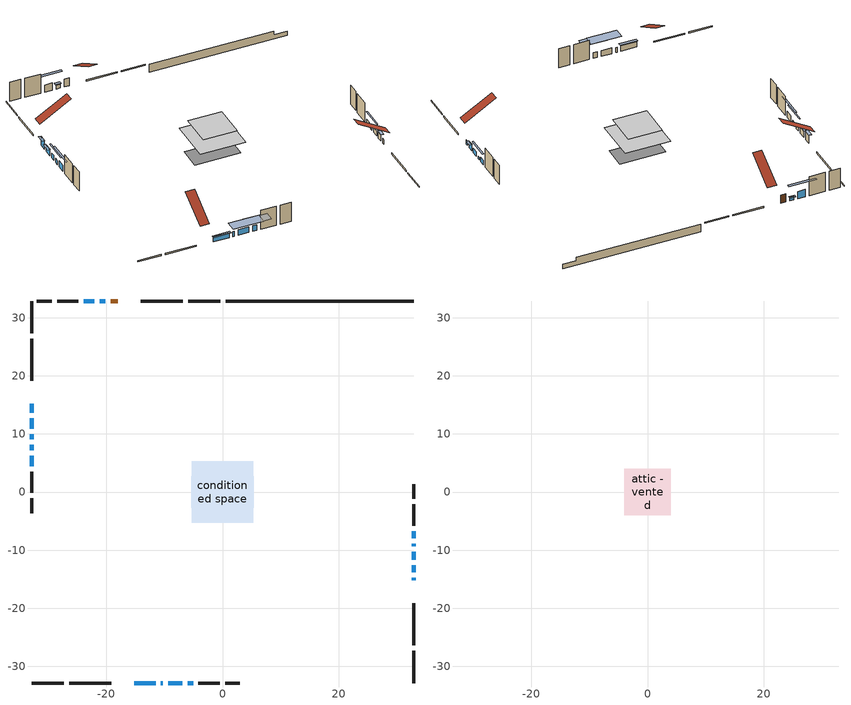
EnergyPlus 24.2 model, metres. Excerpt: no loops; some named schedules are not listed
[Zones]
conditioned space
 floor outside (Floor1 construction): -0.48,-0.48 -0.48,0.48 0.48,0.48 0.48,-0.48 z0.91
 floor adiabatic (AdiabaticFloorConstruction): -5.3,-5.3 -5.3,5.3 5.3,5.3 5.3,-5.3 z3.35
 floor foundation (Slab1 construction): -5.36,-2.72 -5.36,2.72 5.36,2.72 5.36,-2.72 z-1.04
 wall outside (RimJoist1 construction): -0.37,32.87 -5.91,32.87 / -32.87,-32.87 -27.33,-32.87 / -32.87,32.87 -32.87,27.33 / 32.87,-32.87 32.87,-27.33 z0.91:1.21
 wall outside (RimJoist2 construction): -6.84,32.87 -14.06,32.87 / -26.4,-32.87 -19.18,-32.87 / -32.87,26.4 -32.87,19.18 / 32.87,-26.4 32.87,-19.18 z0.91:1.21
 wall outside (AdiabaticWallConstruction 1): -18.06,32.87 -19.26,32.87 z0.91:2.94
 wall outside (AdiabaticWallConstruction): 32.87,-15.18 32.87,-14.72 / 32.87,-11.64 32.87,-10.27 / -10.59,-32.87 -10.28,-32.87 / -32.87,9.97 -32.87,9.05 / 32.87,-7.96 32.87,-6.74 z0.91:2.13; -32.87,15.18 -32.87,13.65 z0.91:2.94; 32.87,-13.79 32.87,-12.57 / -32.87,12.73 -32.87,10.89 / -32.87,6.28 -32.87,4.45 z0.91:2.43; -20.19,32.87 -21.11,32.87 z0.91:1.83; -15.18,-32.87 -11.52,-32.87 z0.91:2.23; 32.87,-9.34 32.87,-8.88 z0.91:1.52; -22.03,32.87 -23.86,32.87 z0.91:2.74; -9.36,-32.87 -6.92,-32.87 / -5.99,-32.87 -5.07,-32.87 z0.91:2.33; -32.87,8.12 -32.87,7.21 z0.91:1.93
 wall outside (Wall1 construction): -24.79,32.87 -28.47,32.87 / -4.15,-32.87 -0.46,-32.87 / -32.87,3.52 -32.87,-0.16 / 32.87,-5.81 32.87,-2.13 z0.91:5.79
 wall outside (Wall2 construction): -29.4,32.87 -31.94,32.87 / 0.46,-32.87 3,-32.87 / -32.87,-1.09 -32.87,-3.62 / 32.87,-1.2 32.87,1.34 z0.91:5.79
 wall foundation (FoundationWall1 construction): 0.56,32.87,-1.04 0.56,32.87,0.91 29.64,32.87,0.91 29.64,32.87,0.05 32.87,32.87,0.05 32.87,32.87,-1.04
 window (WindowConstruction 12): 32.87,-15.18 32.87,-14.72 z0.91:2.13
 window (WindowConstruction 7): -32.87,15.18 -32.87,13.65 z0.91:2.94
 window (WindowConstruction 8): 32.87,-13.79 32.87,-12.57 z0.91:2.43
 window (WindowConstruction 9): -20.19,32.87 -21.11,32.87 z0.91:1.82
 window (WindowConstruction 10): -15.18,-32.87 -11.52,-32.87 z0.91:2.23
 window (WindowConstruction 11): -32.87,12.72 -32.87,10.9 z0.91:2.43
 window (WindowConstruction 14): 32.87,-11.64 32.87,-10.27 z0.91:2.13
 window (WindowConstruction 13): -10.59,-32.87 -10.29,-32.87 z0.91:2.13
 window (WindowConstruction 15): -32.87,9.97 -32.87,9.05 z0.91:2.13
 window (WindowConstruction): 32.87,-9.34 32.87,-8.89 z0.91:1.52
 window (WindowConstruction 1): 32.87,-7.96 32.87,-6.74 z0.91:2.13
 window (WindowConstruction 2): -22.03,32.87 -23.86,32.87 z0.91:2.74
 window (WindowConstruction 3): -9.36,-32.87 -6.92,-32.87 z0.91:2.33
 window (WindowConstruction 4): -5.99,-32.87 -5.08,-32.87 z0.91:2.33
 window (WindowConstruction 5): -32.87,8.12 -32.87,7.21 z0.91:1.92
 window (WindowConstruction 6): -32.87,6.28 -32.87,4.45 z0.91:2.43
 door (Door): -18.06,32.87 -19.26,32.87 z0.91:2.94
 ceiling adiabatic (AdiabaticFloorConstruction): 5.3,-5.3 5.3,5.3 -5.3,5.3 -5.3,-5.3 z3.35
attic - vented
 floor to conditioned space (Floor2 construction Reversed): -3.98,-3.98 -3.98,3.98 3.98,3.98 3.98,-3.98 z5.79
 roof outside (Roof1 construction): -17.13,32.87,5.79 -17.13,25.47,10.1 -14.99,25.47,10.1 -14.99,32.87,5.79; -16.11,-32.87,5.79 -16.11,-25.47,10.1 -18.25,-25.47,10.1 -18.25,-32.87,5.79; -32.87,16.11,5.79 -25.47,16.11,10.1 -25.47,18.25,10.1 -32.87,18.25,5.79; 32.87,-16.11,5.79 25.47,-16.11,10.1 25.47,-18.25,10.1 32.87,-18.25,5.79
shading: -32.87,13.45 -32.87,15.38 -33.48,15.38 -33.48,13.45 z3.14; 32.87,-12.37 32.87,-13.99 33.48,-13.99 33.48,-12.37 z2.64; -21.31,32.87 -19.99,32.87 -19.99,33.48 -21.31,33.48 z2.03; -11.32,-32.87 -15.38,-32.87 -15.38,-33.48 -11.32,-33.48 z2.43; -32.87,10.69 -32.87,12.93 -33.48,12.93 -33.48,10.69 z2.64; 32.87,-6.56 32.87,-11.67 33.16,-11.67 33.16,-6.56 z3.85; -26.19,32.87 -19.71,32.87 -19.71,33.48 -26.19,33.48 z5.07; -4.59,-32.87 -11.69,-32.87 -11.69,-35.31 -4.59,-35.31 z4.66; -2.75,-32.87 -8.32,-32.87 -8.32,-35.31 -2.75,-35.31 z4.66; -32.87,4.88 -32.87,10.45 -33.16,10.45 -33.16,4.88 z4.25; -32.87,2.12 -32.87,8.61 -33.16,8.61 -33.16,2.12 z4.76
[Building]
Building 1: Terrain=Suburbs
[Site:Location]
Windsor AP_ON: Latitude {deg}=42.28; Longitude {deg}=-82.96; Time Zone {hr}=-5; Elevation {m}=190; Keep Site Location Information=Yes
[Site:GroundTemperature:Shallow]
6.34957, 4.46684, 4.31606, 5.20952, 8.79623, 12.3662, 15.4612, 17.4219, 17.5884, 15.9938, 12.9777, 9.51722
[Site:WaterMainsTemperature]
Calculation Method=Schedule; Temperature Schedule=mains temperature schedule
[Material] Roughness=Rough; Thermal Absorptance=0.9
Name | Thickness {m} | Conductivity {W/m-K} | Density {kg/m3} | Specific Heat {J/kg-K} | Solar Absorptance | Visible Absorptance
asphalt or fiberglass shingles | 0.00635 | 0.162714 | 1121.4 | 1465.45 | 0.4 | 0.4
ceiling loosefill ins | 0.254 | 0.0480833 | 16.02 | 1046.75 | 0.7 | 0.7
ceiling stud and cavity | 0.1397 | 0.0975857 | 65.682 | 1177.47 | 0.7 | 0.7
concrete 4.0 in. | 0.1016 | 1.803125 | 2242.8 | 837.4 | 0.7 | 0.7
concrete 8.0 in. | 0.2032 | 1.803125 | 2242.8 | 837.4 | 0.7 | 0.7
door material | 0.04445 | 0.188738 | 512.64 | 1214.23 | 0.7 | 0.7
exterior vertical ins | 0.0145084 | 0.029427 | 32.04 | 1214.23 | 0.7 | 0.7
floor covering | 0.0127 | 0.0433444 | 54.468 | 1339.84 | 0.6 | 0.6
floor rigid ins | 0.051816 | 0.029427 | 32.04 | 1214.23 | 0.7 | 0.7
floor rigid ins 1; wall rigid ins | 0.512978 | 0.029427 | 32.04 | 1214.23 | 0.7 | 0.7
floor stud and cavity | 0.1397 | 0.335896 | 92.3553 | 1139.71 | 0.7 | 0.7
floor stud and cavity 1 | 0.1397 | 1.75129 | 37.0049 | 1207.88 | 0.7 | 0.7
furniture material conditioned space 1 | 0.1524 | 0.115458 | 640.8 | 1214.23 | 0.6 | 0.6
gypsum board | 0.0127 | 0.160291 | 801 | 837.4 | 0.6 | 0.6
gypsum board 1 | 0.0127 | 0.160291 | 801 | 837.4 | 0.7 | 0.7
osb sheathing 0.5 in. | 0.0127 | 0.115458 | 512.64 | 1214.23 | 0.7 | 0.7
osb sheathing 0.75 in. | 0.01905 | 0.115458 | 512.64 | 1214.23 | 0.7 | 0.7
osb sheathing 2.0 in. | 0.0508 | 0.115458 | 512.64 | 1214.23 | 0.7 | 0.7
rim joist stud and cavity | 0.0508 | 0.177588 | 50.32683 | 1063.81 | 0.6 | 0.6
rim joist stud and cavity 1 | 0.0508 | 0.0285197 | 125.044 | 1163.47 | 0.6 | 0.6
wall stud and cavity | 0.1397 | 0.777897 | 139.0536 | 1170.24 | 0.7 | 0.7
wall stud and cavity 1 | 0.1397 | 0.762936 | 139.0536 | 1170.24 | 0.7 | 0.7
wall stud and cavity 2 | 0.0889 | 0.380278 | 52.3479 | 1209.89 | 0.7 | 0.7
wall stud and cavity 3 | 0.0889 | 0.391764 | 83.0341 | 1211.67 | 0.7 | 0.7
wood siding | 0.0254 | 0.102417 | 544.68 | 1172.36 | 0.4 | 0.4
wood siding 1; wood siding 2; wood siding 3 | 0.0254 | 0.102417 | 544.68 | 1172.36 | 0.7 | 0.7
[WindowMaterial:SimpleGlazingSystem]
Name | U-Factor {W/m2-K} | Solar Heat Gain Coefficient
WindowMaterial | 3.029213 | 0.32
WindowMaterial 1 | 2.90089 | 0.49
WindowMaterial 10 | 2.853195 | 0.53
WindowMaterial 11 | 6.74774 | 0.74
WindowMaterial 12 | 6.83007 | 0.72
WindowMaterial 13 | 2.64027 | 0.43
WindowMaterial 2 | 2.8867 | 0.7
WindowMaterial 3 | 2.82708 | 0.55
WindowMaterial 4 | 2.90032 | 0.49
WindowMaterial 5 | 2.938365 | 0.45
WindowMaterial 6 | 2.89408 | 0.49
WindowMaterial 7 | 2.98606 | 0.58
WindowMaterial 8 | 2.93155 | 0.45
WindowMaterial 9 | 2.95313 | 0.44
[Construction]
AdiabaticFloorConstruction: floor stud and cavity 1, floor rigid ins 1, osb sheathing 0.75 in., floor covering
AdiabaticWallConstruction: wood siding 2, wall rigid ins, wall stud and cavity 2, gypsum board
AdiabaticWallConstruction 1: wood siding 3, wall rigid ins, wall stud and cavity 2, gypsum board
Door: door material
Floor1 construction: floor stud and cavity, floor rigid ins, osb sheathing 0.75 in., floor covering
Floor2 construction Reversed: gypsum board, ceiling stud and cavity, ceiling loosefill ins
FoundationWall1 construction: concrete 8.0 in., gypsum board 1
furniture construction conditioned space 1: furniture material conditioned space 1
PartitionWallConstruction: gypsum board, wall stud and cavity 3, gypsum board
RimJoist1 construction: wood siding 1, rim joist stud and cavity
RimJoist2 construction: wood siding 1, osb sheathing 2.0 in., rim joist stud and cavity 1
Roof1 construction: asphalt or fiberglass shingles
Slab1 construction: concrete 4.0 in.
Wall1 construction: wood siding, osb sheathing 0.5 in., wall stud and cavity, gypsum board
Wall2 construction: wood siding, osb sheathing 0.5 in., wall stud and cavity 1, gypsum board
WindowConstruction: WindowMaterial
WindowConstruction 1: WindowMaterial 1
WindowConstruction 10: WindowMaterial 10
WindowConstruction 11; WindowConstruction 6: WindowMaterial 6
WindowConstruction 12: WindowMaterial 11
WindowConstruction 13: WindowMaterial 12
WindowConstruction 14; WindowConstruction 15: WindowMaterial 13
WindowConstruction 2: WindowMaterial 2
WindowConstruction 3: WindowMaterial 3
WindowConstruction 4: WindowMaterial 4
WindowConstruction 5: WindowMaterial 5
WindowConstruction 7: WindowMaterial 7
WindowConstruction 8: WindowMaterial 8
WindowConstruction 9: WindowMaterial 9
[Zone] Multiplier=1; Part of Total Floor Area=Yes
Name | Volume {m3}
attic - vented | 42.2635
conditioned space | 418
[Space]
Name | Zone | Volume {m3}
attic - vented 1 | attic - vented | 42.2635
conditioned space 1 | conditioned space | 418
[ZoneInfiltration:EffectiveLeakageArea]
infil attic - vented 1: Zone or Space=attic - vented 1; Schedule=Always On Discrete; Effective Air Leakage Area {cm2}=2812; Stack Coefficient=0.000299875; Wind Coefficient=1.17001e-05
[ZoneMixing]
whole house fan mix: Zone or Space=attic - vented; Schedule=Always On Continuous; Design Flow Rate Calculation Method=Flow/Zone; Design Flow Rate {m3/s}=0; Source Zone or Space=conditioned space
[SurfaceProperty:ExposedFoundationPerimeter]
Slab1: Exposed Perimeter Calculation Method=TotalExposedPerimeter; Total Exposed Perimeter {m}=32.31
[InternalMass] Zone or ZoneList=conditioned space; Space or SpaceList=conditioned space 1
Name | Construction | Surface Area {m2}
furniture mass conditioned space 1 | furniture construction conditioned space 1 | 68.5921
partition wall mass | PartitionWallConstruction | 171.48
[Lights]
interior lighting: Zone or ZoneList or Space or SpaceList=conditioned space 1; Schedule=interior lighting schedule; Design Level Calculation Method=LightingLevel; Lighting Level {W}=343.2; Return Air Fraction=0; Fraction Radiant=0.6; Fraction Visible=0.2; Fraction Replaceable=1
[People]
occupants: Zone or ZoneList or Space or SpaceList=conditioned space 1; Number of People Schedule=occupants schedule; Number of People Calculation Method=People; Number of People=3; Fraction Radiant=0.314171; Sensible Heat Fraction=0.56303; Activity Level Schedule=occupants activity schedule; Carbon Dioxide Generation Rate {m3/s-W}=0; Enable ASHRAE 55 Comfort Warnings=No; Mean Radiant Temperature Calculation Type=EnclosureAveraged
[ElectricEquipment] Zone or ZoneList or Space or SpaceList=conditioned space 1; Design Level Calculation Method=EquipmentLevel
Name | Schedule | Design Level {W} | Fraction Latent | Fraction Radiant | Fraction Lost
clothes dryer | clothes dryer schedule | 140.772 | 0.015 | 0.081 | 0.85
clothes washer | clothes washer schedule | 32.1985 | 0.03 | 0.162 | 0.7
cooking range | cooking range schedule | 215.147 | 0.08 | 0.432 | 0.2
dishwasher | dishwasher schedule | 66.8632 | 0.3 | 0.18 | 0.4
fridge | fridge schedule | 72.9452 | 0 | 0.6 | 0
mech vent house fan | mech vent house fan schedule | 0 | 0 | 0 | 1
mech vent house fan cfis | mech vent house fan cfis schedule | 0 | 0 | 0 | 0
misc plug loads | misc plug loads schedule | 494.7 | 0.045 | 0.513 | 0.1
whole house fan | Always On Discrete | 0 | 0 | 0 | 1
[OtherEquipment] Zone or ZoneList or Space or SpaceList=conditioned space 1; Design Level Calculation Method=EquipmentLevel
Name | Fuel Type | Schedule | Design Level {W} | Fraction Latent | Fraction Radiant | Fraction Lost
clothes dryer 1 | Electricity | clothes dryer schedule | 0 | 0.015 | 0.081 | 0.85
cooking range 1 | Electricity | cooking range schedule | 0 | 0.08 | 0.432 | 0.2
general water use latent | None | general water use schedule | 62.594 | 1 | 0 | 0
general water use sensible | None | general water use schedule | -61.6891 | 0 | 0.6 | 0
mech vent house fan latent load | None | Always On Discrete | 0 | 1 | 0 | 0
mech vent house fan sensible load | None | Always On Discrete | 0 | 0 | 0 | 0
water heater energy adjustment1 | NaturalGas | Always On Discrete | 0.01 | 0 | 0 | 1
[ZoneInfiltration:DesignFlowRate] Zone or ZoneList or Space or SpaceList=conditioned space 1; Schedule=Always On Discrete; Design Flow Rate Calculation Method=Flow/Zone; Design Flow Rate {m3/s}=0
infil flow; natural vent flow; whole house fan flow
[Foundation:Kiva]
Foundation Kiva 1: Initial Indoor Air Temperature {C}=18; Wall Height Above Grade {m}=0.90998; Wall Depth Below Slab {m}=0.2032; Custom Block Material Name 1=exterior vertical ins; Custom Block Depth 1 {m}=1.94999; Custom Block X Position 1 {m}=0.2159; Custom Block Z Position 1 {m}=0
[Foundation:Kiva:Settings]
Soil Conductivity {W/m-K}=0.849921; Soil Density {kg/m3}=1842.3; Soil Specific Heat {J/kg-K}=418.7; Ground Solar Absorptivity=0.9; Ground Thermal Absorptivity=0.9; Ground Surface Roughness {m}=0.03; Far-Field Width {m}=40; Deep-Ground Boundary Condition=ZeroFlux; Deep-Ground Depth {m}=40; Minimum Cell Dimension {m}=0.2; Maximum Cell Growth Coefficient=3; Simulation Timestep=Timestep
[Exterior:Lights]
exterior lighting: Schedule=exterior lighting schedule; Design Level {W}=75.6
[Schedule:Constant]
Name | Hourly Value
Always On Continuous; mech vent house fan schedule; mech vent house fan cfis schedule; Always On Discrete | 1
occupants activity schedule | 117.228
fridge schedule | 0
[Schedule:Week:Daily]
interior lighting schedule Week Rule - Jan1-Jan27: interior lighting schedule day, interior lighting schedule day, interior lighting schedule day, interior lighting schedule day, interior lighting schedule day, interior lighting schedule day, interior lighting schedule day, interior lighting schedule default day, interior lighting schedule default day, interior lighting schedule default day, interior lighting schedule default day, interior lighting schedule default day
interior lighting schedule Week Rule - Jan28-Feb3: interior lighting schedule day, interior lighting schedule day, interior lighting schedule day, interior lighting schedule day, interior lighting schedule day 1, interior lighting schedule day 1, interior lighting schedule day 1, interior lighting schedule default day, interior lighting schedule default day, interior lighting schedule default day, interior lighting schedule default day, interior lighting schedule default day
interior lighting schedule Week Rule - Feb4-Feb24: interior lighting schedule day 1, interior lighting schedule day 1, interior lighting schedule day 1, interior lighting schedule day 1, interior lighting schedule day 1, interior lighting schedule day 1, interior lighting schedule day 1, interior lighting schedule default day, interior lighting schedule default day, interior lighting schedule default day, interior lighting schedule default day, interior lighting schedule default day
interior lighting schedule Week Rule - Feb25-Mar3: interior lighting schedule day 1, interior lighting schedule day 1, interior lighting schedule day 1, interior lighting schedule day 1, interior lighting schedule day 2, interior lighting schedule day 2, interior lighting schedule day 2, interior lighting schedule default day, interior lighting schedule default day, interior lighting schedule default day, interior lighting schedule default day, interior lighting schedule default day
interior lighting schedule Week Rule - Mar4-Mar31: interior lighting schedule day 2, interior lighting schedule day 2, interior lighting schedule day 2, interior lighting schedule day 2, interior lighting schedule day 2, interior lighting schedule day 2, interior lighting schedule day 2, interior lighting schedule default day, interior lighting schedule default day, interior lighting schedule default day, interior lighting schedule default day, interior lighting schedule default day
interior lighting schedule Week Rule - Apr1-Apr28: interior lighting schedule day 3, interior lighting schedule day 3, interior lighting schedule day 3, interior lighting schedule day 3, interior lighting schedule day 3, interior lighting schedule day 3, interior lighting schedule day 3, interior lighting schedule default day, interior lighting schedule default day, interior lighting schedule default day, interior lighting schedule default day, interior lighting schedule default day
interior lighting schedule Week Rule - Apr29-May5: interior lighting schedule day 3, interior lighting schedule day 3, interior lighting schedule day 4, interior lighting schedule day 4, interior lighting schedule day 4, interior lighting schedule day 4, interior lighting schedule day 4, interior lighting schedule default day, interior lighting schedule default day, interior lighting schedule default day, interior lighting schedule default day, interior lighting schedule default day
interior lighting schedule Week Rule - May6-May26: interior lighting schedule day 4, interior lighting schedule day 4, interior lighting schedule day 4, interior lighting schedule day 4, interior lighting schedule day 4, interior lighting schedule day 4, interior lighting schedule day 4, interior lighting schedule default day, interior lighting schedule default day, interior lighting schedule default day, interior lighting schedule default day, interior lighting schedule default day
interior lighting schedule Week Rule - May27-Jun2: interior lighting schedule day 4, interior lighting schedule day 4, interior lighting schedule day 4, interior lighting schedule day 4, interior lighting schedule day 4, interior lighting schedule day 5, interior lighting schedule day 5, interior lighting schedule default day, interior lighting schedule default day, interior lighting schedule default day, interior lighting schedule default day, interior lighting schedule default day
interior lighting schedule Week Rule - Jun3-Jun30: interior lighting schedule day 5, interior lighting schedule day 5, interior lighting schedule day 5, interior lighting schedule day 5, interior lighting schedule day 5, interior lighting schedule day 5, interior lighting schedule day 5, interior lighting schedule default day, interior lighting schedule default day, interior lighting schedule default day, interior lighting schedule default day, interior lighting schedule default day
interior lighting schedule Week Rule - Jul1-Jul28: interior lighting schedule day 6, interior lighting schedule day 6, interior lighting schedule day 6, interior lighting schedule day 6, interior lighting schedule day 6, interior lighting schedule day 6, interior lighting schedule day 6, interior lighting schedule default day, interior lighting schedule default day, interior lighting schedule default day, interior lighting schedule default day, interior lighting schedule default day
interior lighting schedule Week Rule - Jul29-Aug4: interior lighting schedule day 6, interior lighting schedule day 6, interior lighting schedule day 6, interior lighting schedule day 7, interior lighting schedule day 7, interior lighting schedule day 7, interior lighting schedule day 7, interior lighting schedule default day, interior lighting schedule default day, interior lighting schedule default day, interior lighting schedule default day, interior lighting schedule default day
interior lighting schedule Week Rule - Aug5-Aug25: interior lighting schedule day 7, interior lighting schedule day 7, interior lighting schedule day 7, interior lighting schedule day 7, interior lighting schedule day 7, interior lighting schedule day 7, interior lighting schedule day 7, interior lighting schedule default day, interior lighting schedule default day, interior lighting schedule default day, interior lighting schedule default day, interior lighting schedule default day
interior lighting schedule Week Rule - Aug26-Sep1: interior lighting schedule day 7, interior lighting schedule day 7, interior lighting schedule day 7, interior lighting schedule day 7, interior lighting schedule day 7, interior lighting schedule day 7, interior lighting schedule day 8, interior lighting schedule default day, interior lighting schedule default day, interior lighting schedule default day, interior lighting schedule default day, interior lighting schedule default day
interior lighting schedule Week Rule - Sep2-Sep29: interior lighting schedule day 8, interior lighting schedule day 8, interior lighting schedule day 8, interior lighting schedule day 8, interior lighting schedule day 8, interior lighting schedule day 8, interior lighting schedule day 8, interior lighting schedule default day, interior lighting schedule default day, interior lighting schedule default day, interior lighting schedule default day, interior lighting schedule default day
interior lighting schedule Week Rule - Sep30-Oct6: interior lighting schedule day 8, interior lighting schedule day 9, interior lighting schedule day 9, interior lighting schedule day 9, interior lighting schedule day 9, interior lighting schedule day 9, interior lighting schedule day 9, interior lighting schedule default day, interior lighting schedule default day, interior lighting schedule default day, interior lighting schedule default day, interior lighting schedule default day
interior lighting schedule Week Rule - Oct7-Oct27: interior lighting schedule day 9, interior lighting schedule day 9, interior lighting schedule day 9, interior lighting schedule day 9, interior lighting schedule day 9, interior lighting schedule day 9, interior lighting schedule day 9, interior lighting schedule default day, interior lighting schedule default day, interior lighting schedule default day, interior lighting schedule default day, interior lighting schedule default day
interior lighting schedule Week Rule - Oct28-Nov3: interior lighting schedule day 9, interior lighting schedule day 9, interior lighting schedule day 9, interior lighting schedule day 9, interior lighting schedule day 10, interior lighting schedule day 10, interior lighting schedule day 10, interior lighting schedule default day, interior lighting schedule default day, interior lighting schedule default day, interior lighting schedule default day, interior lighting schedule default day
interior lighting schedule Week Rule - Nov4-Nov24: interior lighting schedule day 10, interior lighting schedule day 10, interior lighting schedule day 10, interior lighting schedule day 10, interior lighting schedule day 10, interior lighting schedule day 10, interior lighting schedule day 10, interior lighting schedule default day, interior lighting schedule default day, interior lighting schedule default day, interior lighting schedule default day, interior lighting schedule default day
interior lighting schedule Week Rule - Nov25-Dec1: interior lighting schedule day 10, interior lighting schedule day 10, interior lighting schedule day 10, interior lighting schedule day 10, interior lighting schedule day 10, interior lighting schedule day 10, interior lighting schedule day 11, interior lighting schedule default day, interior lighting schedule default day, interior lighting schedule default day, interior lighting schedule default day, interior lighting schedule default day
interior lighting schedule Week Rule - Dec2-Dec31: interior lighting schedule day 11, interior lighting schedule day 11, interior lighting schedule day 11, interior lighting schedule day 11, interior lighting schedule day 11, interior lighting schedule day 11, interior lighting schedule day 11, interior lighting schedule default day, interior lighting schedule default day, interior lighting schedule default day, interior lighting schedule default day, interior lighting schedule default day
occupants schedule Week Rule - Jan1-Dec31: occupants schedule day, occupants schedule day, occupants schedule day, occupants schedule day, occupants schedule day, occupants schedule day, occupants schedule day, occupants schedule default day, occupants schedule default day, occupants schedule default day, occupants schedule default day, occupants schedule default day
clothes dryer schedule Week Rule - Jan1-Dec31: clothes dryer schedule day, clothes dryer schedule day, clothes dryer schedule day, clothes dryer schedule day, clothes dryer schedule day, clothes dryer schedule day, clothes dryer schedule day, clothes dryer schedule default day, clothes dryer schedule default day, clothes dryer schedule default day, clothes dryer schedule default day, clothes dryer schedule default day
clothes washer schedule Week Rule - Jan1-Dec31: clothes washer schedule day, clothes washer schedule day, clothes washer schedule day, clothes washer schedule day, clothes washer schedule day, clothes washer schedule day, clothes washer schedule day, clothes washer schedule default day, clothes washer schedule default day, clothes washer schedule default day, clothes washer schedule default day, clothes washer schedule default day
cooking range schedule Week Rule - Jan1-Dec31: cooking range schedule day, cooking range schedule day, cooking range schedule day, cooking range schedule day, cooking range schedule day, cooking range schedule day, cooking range schedule day, cooking range schedule default day, cooking range schedule default day, cooking range schedule default day, cooking range schedule default day, cooking range schedule default day
dishwasher schedule Week Rule - Jan1-Dec31: dishwasher schedule day, dishwasher schedule day, dishwasher schedule day, dishwasher schedule day, dishwasher schedule day, dishwasher schedule day, dishwasher schedule day, dishwasher schedule default day, dishwasher schedule default day, dishwasher schedule default day, dishwasher schedule default day, dishwasher schedule default day
misc plug loads schedule Week Rule - Jan1-Dec31: misc plug loads schedule day, misc plug loads schedule day, misc plug loads schedule day, misc plug loads schedule day, misc plug loads schedule day, misc plug loads schedule day, misc plug loads schedule day, misc plug loads schedule default day, misc plug loads schedule default day, misc plug loads schedule default day, misc plug loads schedule default day, misc plug loads schedule default day
general water use schedule Week Rule - Jan1-Dec31: general water use schedule day, general water use schedule day, general water use schedule day, general water use schedule day, general water use schedule day, general water use schedule day, general water use schedule day, general water use schedule default day, general water use schedule default day, general water use schedule default day, general water use schedule default day, general water use schedule default day
exterior lighting schedule Week Rule - Jan1-Jan27: exterior lighting schedule day, exterior lighting schedule day, exterior lighting schedule day, exterior lighting schedule day, exterior lighting schedule day, exterior lighting schedule day, exterior lighting schedule day, exterior lighting schedule default day, exterior lighting schedule default day, exterior lighting schedule default day, exterior lighting schedule default day, exterior lighting schedule default day
exterior lighting schedule Week Rule - Jan28-Feb3: exterior lighting schedule day, exterior lighting schedule day, exterior lighting schedule day, exterior lighting schedule day, exterior lighting schedule day 1, exterior lighting schedule day 1, exterior lighting schedule day 1, exterior lighting schedule default day, exterior lighting schedule default day, exterior lighting schedule default day, exterior lighting schedule default day, exterior lighting schedule default day
exterior lighting schedule Week Rule - Feb4-Feb24: exterior lighting schedule day 1, exterior lighting schedule day 1, exterior lighting schedule day 1, exterior lighting schedule day 1, exterior lighting schedule day 1, exterior lighting schedule day 1, exterior lighting schedule day 1, exterior lighting schedule default day, exterior lighting schedule default day, exterior lighting schedule default day, exterior lighting schedule default day, exterior lighting schedule default day
exterior lighting schedule Week Rule - Feb25-Mar3: exterior lighting schedule day 1, exterior lighting schedule day 1, exterior lighting schedule day 1, exterior lighting schedule day 1, exterior lighting schedule day 2, exterior lighting schedule day 2, exterior lighting schedule day 2, exterior lighting schedule default day, exterior lighting schedule default day, exterior lighting schedule default day, exterior lighting schedule default day, exterior lighting schedule default day
exterior lighting schedule Week Rule - Mar4-Mar31: exterior lighting schedule day 2, exterior lighting schedule day 2, exterior lighting schedule day 2, exterior lighting schedule day 2, exterior lighting schedule day 2, exterior lighting schedule day 2, exterior lighting schedule day 2, exterior lighting schedule default day, exterior lighting schedule default day, exterior lighting schedule default day, exterior lighting schedule default day, exterior lighting schedule default day
exterior lighting schedule Week Rule - Apr1-Apr28: exterior lighting schedule day 3, exterior lighting schedule day 3, exterior lighting schedule day 3, exterior lighting schedule day 3, exterior lighting schedule day 3, exterior lighting schedule day 3, exterior lighting schedule day 3, exterior lighting schedule default day, exterior lighting schedule default day, exterior lighting schedule default day, exterior lighting schedule default day, exterior lighting schedule default day
exterior lighting schedule Week Rule - Apr29-May5: exterior lighting schedule day 3, exterior lighting schedule day 3, exterior lighting schedule day 4, exterior lighting schedule day 4, exterior lighting schedule day 4, exterior lighting schedule day 4, exterior lighting schedule day 4, exterior lighting schedule default day, exterior lighting schedule default day, exterior lighting schedule default day, exterior lighting schedule default day, exterior lighting schedule default day
exterior lighting schedule Week Rule - May6-May26: exterior lighting schedule day 4, exterior lighting schedule day 4, exterior lighting schedule day 4, exterior lighting schedule day 4, exterior lighting schedule day 4, exterior lighting schedule day 4, exterior lighting schedule day 4, exterior lighting schedule default day, exterior lighting schedule default day, exterior lighting schedule default day, exterior lighting schedule default day, exterior lighting schedule default day
exterior lighting schedule Week Rule - May27-Jun2: exterior lighting schedule day 4, exterior lighting schedule day 4, exterior lighting schedule day 4, exterior lighting schedule day 4, exterior lighting schedule day 4, exterior lighting schedule day 5, exterior lighting schedule day 5, exterior lighting schedule default day, exterior lighting schedule default day, exterior lighting schedule default day, exterior lighting schedule default day, exterior lighting schedule default day
exterior lighting schedule Week Rule - Jun3-Jun30: exterior lighting schedule day 5, exterior lighting schedule day 5, exterior lighting schedule day 5, exterior lighting schedule day 5, exterior lighting schedule day 5, exterior lighting schedule day 5, exterior lighting schedule day 5, exterior lighting schedule default day, exterior lighting schedule default day, exterior lighting schedule default day, exterior lighting schedule default day, exterior lighting schedule default day
exterior lighting schedule Week Rule - Jul1-Jul28: exterior lighting schedule day 6, exterior lighting schedule day 6, exterior lighting schedule day 6, exterior lighting schedule day 6, exterior lighting schedule day 6, exterior lighting schedule day 6, exterior lighting schedule day 6, exterior lighting schedule default day, exterior lighting schedule default day, exterior lighting schedule default day, exterior lighting schedule default day, exterior lighting schedule default day
exterior lighting schedule Week Rule - Jul29-Aug4: exterior lighting schedule day 6, exterior lighting schedule day 6, exterior lighting schedule day 6, exterior lighting schedule day 7, exterior lighting schedule day 7, exterior lighting schedule day 7, exterior lighting schedule day 7, exterior lighting schedule default day, exterior lighting schedule default day, exterior lighting schedule default day, exterior lighting schedule default day, exterior lighting schedule default day
exterior lighting schedule Week Rule - Aug5-Aug25: exterior lighting schedule day 7, exterior lighting schedule day 7, exterior lighting schedule day 7, exterior lighting schedule day 7, exterior lighting schedule day 7, exterior lighting schedule day 7, exterior lighting schedule day 7, exterior lighting schedule default day, exterior lighting schedule default day, exterior lighting schedule default day, exterior lighting schedule default day, exterior lighting schedule default day
exterior lighting schedule Week Rule - Aug26-Sep1: exterior lighting schedule day 7, exterior lighting schedule day 7, exterior lighting schedule day 7, exterior lighting schedule day 7, exterior lighting schedule day 7, exterior lighting schedule day 7, exterior lighting schedule day 8, exterior lighting schedule default day, exterior lighting schedule default day, exterior lighting schedule default day, exterior lighting schedule default day, exterior lighting schedule default day
exterior lighting schedule Week Rule - Sep2-Sep29: exterior lighting schedule day 8, exterior lighting schedule day 8, exterior lighting schedule day 8, exterior lighting schedule day 8, exterior lighting schedule day 8, exterior lighting schedule day 8, exterior lighting schedule day 8, exterior lighting schedule default day, exterior lighting schedule default day, exterior lighting schedule default day, exterior lighting schedule default day, exterior lighting schedule default day
exterior lighting schedule Week Rule - Sep30-Oct6: exterior lighting schedule day 8, exterior lighting schedule day 9, exterior lighting schedule day 9, exterior lighting schedule day 9, exterior lighting schedule day 9, exterior lighting schedule day 9, exterior lighting schedule day 9, exterior lighting schedule default day, exterior lighting schedule default day, exterior lighting schedule default day, exterior lighting schedule default day, exterior lighting schedule default day
exterior lighting schedule Week Rule - Oct7-Oct27: exterior lighting schedule day 9, exterior lighting schedule day 9, exterior lighting schedule day 9, exterior lighting schedule day 9, exterior lighting schedule day 9, exterior lighting schedule day 9, exterior lighting schedule day 9, exterior lighting schedule default day, exterior lighting schedule default day, exterior lighting schedule default day, exterior lighting schedule default day, exterior lighting schedule default day
[Schedule:Year]
interior lighting schedule: interior lighting schedule Week Rule - Jan1-Jan27, 1, 1, 1, 27, interior lighting schedule Week Rule - Jan28-Feb3, 1, 28, 2, 3, interior lighting schedule Week Rule - Feb4-Feb24, 2, 4, 2, 24, interior lighting schedule Week Rule - Feb25-Mar3, 2, 25, 3, 3, interior lighting schedule Week Rule - Mar4-Mar31, 3, 4, 3, 31, interior lighting schedule Week Rule - Apr1-Apr28, 4, 1, 4, 28, interior lighting schedule Week Rule - Apr29-May5, 4, 29, 5, 5, interior lighting schedule Week Rule - May6-May26, 5, 6, 5, 26, interior lighting schedule Week Rule - May27-Jun2, 5, 27, 6, 2, interior lighting schedule Week Rule - Jun3-Jun30, 6, 3, 6, 30, interior lighting schedule Week Rule - Jul1-Jul28, 7, 1, 7, 28, interior lighting schedule Week Rule - Jul29-Aug4, 7, 29, 8, 4, interior lighting schedule Week Rule - Aug5-Aug25, 8, 5, 8, 25, interior lighting schedule Week Rule - Aug26-Sep1, 8, 26, 9, 1, interior lighting schedule Week Rule - Sep2-Sep29, 9, 2, 9, 29, interior lighting schedule Week Rule - Sep30-Oct6, 9, 30, 10, 6, interior lighting schedule Week Rule - Oct7-Oct27, 10, 7, 10, 27, interior lighting schedule Week Rule - Oct28-Nov3, 10, 28, 11, 3, interior lighting schedule Week Rule - Nov4-Nov24, 11, 4, 11, 24, interior lighting schedule Week Rule - Nov25-Dec1, 11, 25, 12, 1, interior lighting schedule Week Rule - Dec2-Dec31, 12, 2, 12, 31
occupants schedule: occupants schedule Week Rule - Jan1-Dec31, 1, 1, 12, 31
clothes dryer schedule: clothes dryer schedule Week Rule - Jan1-Dec31, 1, 1, 12, 31
clothes washer schedule: clothes washer schedule Week Rule - Jan1-Dec31, 1, 1, 12, 31
cooking range schedule: cooking range schedule Week Rule - Jan1-Dec31, 1, 1, 12, 31
dishwasher schedule: dishwasher schedule Week Rule - Jan1-Dec31, 1, 1, 12, 31
misc plug loads schedule: misc plug loads schedule Week Rule - Jan1-Dec31, 1, 1, 12, 31
general water use schedule: general water use schedule Week Rule - Jan1-Dec31, 1, 1, 12, 31
exterior lighting schedule: exterior lighting schedule Week Rule - Jan1-Jan27, 1, 1, 1, 27, exterior lighting schedule Week Rule - Jan28-Feb3, 1, 28, 2, 3, exterior lighting schedule Week Rule - Feb4-Feb24, 2, 4, 2, 24, exterior lighting schedule Week Rule - Feb25-Mar3, 2, 25, 3, 3, exterior lighting schedule Week Rule - Mar4-Mar31, 3, 4, 3, 31, exterior lighting schedule Week Rule - Apr1-Apr28, 4, 1, 4, 28, exterior lighting schedule Week Rule - Apr29-May5, 4, 29, 5, 5, exterior lighting schedule Week Rule - May6-May26, 5, 6, 5, 26, exterior lighting schedule Week Rule - May27-Jun2, 5, 27, 6, 2, exterior lighting schedule Week Rule - Jun3-Jun30, 6, 3, 6, 30, exterior lighting schedule Week Rule - Jul1-Jul28, 7, 1, 7, 28, exterior lighting schedule Week Rule - Jul29-Aug4, 7, 29, 8, 4, exterior lighting schedule Week Rule - Aug5-Aug25, 8, 5, 8, 25, exterior lighting schedule Week Rule - Aug26-Sep1, 8, 26, 9, 1, exterior lighting schedule Week Rule - Sep2-Sep29, 9, 2, 9, 29, exterior lighting schedule Week Rule - Sep30-Oct6, 9, 30, 10, 6, exterior lighting schedule Week Rule - Oct7-Oct27, 10, 7, 10, 27, exterior lighting schedule Week Rule - Oct28-Nov3, 10, 28, 11, 3, exterior lighting schedule Week Rule - Nov4-Nov24, 11, 4, 11, 24, exterior lighting schedule Week Rule - Nov25-Dec1, 11, 25, 12, 1, exterior lighting schedule Week Rule - Dec2-Dec31, 12, 2, 12, 31
[Schedule:Compact]
mains temperature schedule: Through: 01/01, For: AllDays, Until: 24:00, 9.71556, Through: 01/02, For: AllDays, Until: 24:00, 9.65056, Through: 01/03, For: AllDays, Until: 24:00, 9.58667, Through: 01/04, For: AllDays, Until: 24:00, 9.52389, Through: 01/05, For: AllDays, Until: 24:00, 9.46278, Through: 01/06, For: AllDays, Until: 24:00, 9.40278, Through: 01/07, For: AllDays, Until: 24:00, 9.34444, Through: 01/08, For: AllDays, Until: 24:00, 9.28778, Through: 01/09, For: AllDays, Until: 24:00, 9.23222, Through: 01/10, For: AllDays, Until: 24:00, 9.17778, Through: 01/11, For: AllDays, Until: 24:00, 9.125, Through: 01/12, For: AllDays, Until: 24:00, 9.07389, Through: 01/13, For: AllDays, Until: 24:00, 9.02444, Through: 01/14, For: AllDays, Until: 24:00, 8.97611, Through: 01/15, For: AllDays, Until: 24:00, 8.92944, Through: 01/16, For: AllDays, Until: 24:00, 8.88444, Through: 01/17, For: AllDays, Until: 24:00, 8.84056, Through: 01/18, For: AllDays, Until: 24:00, 8.79889, Through: 01/19, For: AllDays, Until: 24:00, 8.75833, Through: 01/20, For: AllDays, Until: 24:00, 8.71944, Through: 01/21, For: AllDays, Until: 24:00, 8.68222, Through: 01/22, For: AllDays, Until: 24:00, 8.64667, Through: 01/23, For: AllDays, Until: 24:00, 8.61222, Through: 01/24, For: AllDays, Until: 24:00, 8.58, Through: 01/25, For: AllDays, Until: 24:00, 8.54944, Through: 01/26, For: AllDays, Until: 24:00, 8.52, Through: 01/27, For: AllDays, Until: 24:00, 8.49278, Through: 01/28, For: AllDays, Until: 24:00, 8.46722, Through: 01/29, For: AllDays, Until: 24:00, 8.44278, Through: 01/30, For: AllDays, Until: 24:00, 8.42056, Through: 01/31, For: AllDays, Until: 24:00, 8.39944, Through: 02/01, For: AllDays, Until: 24:00, 8.38056, Through: 02/02, For: AllDays, Until: 24:00, 8.36333, Through: 02/03, For: AllDays, Until: 24:00, 8.34778, Through: 02/04, For: AllDays, Until: 24:00, 8.33389, Through: 02/05, For: AllDays, Until: 24:00, 8.32167, Through: 02/06, For: AllDays, Until: 24:00, 8.31111, Through: 02/07, For: AllDays, Until: 24:00, 8.30222, Through: 02/08, For: AllDays, Until: 24:00, 8.295, Through: 02/09, For: AllDays, Until: 24:00, 8.29, Through: 02/10, For: AllDays, Until: 24:00, 8.28611, Through: 02/11, For: AllDays, Until: 24:00, 8.28444, Through: 02/12, For: AllDays, Until: 24:00, 8.28444, Through: 02/13, For: AllDays, Until: 24:00, 8.28611, Through: 02/14, For: AllDays, Until: 24:00, 8.28889, Through: 02/15, For: AllDays, Until: 24:00, 8.29444, Through: 02/16, For: AllDays, Until: 24:00, 8.30111, Through: 02/17, For: AllDays, Until: 24:00, 8.30944, Through: 02/18, For: AllDays, Until: 24:00, 8.31944, Through: 02/19, For: AllDays, Until: 24:00, 8.33167, Through: 02/20, For: AllDays, Until: 24:00, 8.345, Through: 02/21, For: AllDays, Until: 24:00, 8.36056, Through: 02/22, For: AllDays, Until: 24:00, 8.37778, Through: 02/23, For: AllDays, Until: 24:00, 8.39611, Through: 02/24, For: AllDays, Until: 24:00, 8.41667, Through: 02/25, For: AllDays, Until: 24:00, 8.43889, Through: 02/26, For: AllDays, Until: 24:00, 8.46278, Through: 02/27, For: AllDays, Until: 24:00, 8.48833, Through: 02/28, For: AllDays, Until: 24:00, 8.51556, Through: 03/01, For: AllDays, Until: 24:00, 8.54444, Through: 03/02, For: AllDays, Until: 24:00, 8.575, Through: 03/03, For: AllDays, Until: 24:00, 8.60667, Through: 03/04, For: AllDays, Until: 24:00, 8.64056, Through: 03/05, For: AllDays, Until: 24:00, 8.67611, Through: 03/06, For: AllDays, Until: 24:00, 8.71278, Through: 03/07, For: AllDays, Until: 24:00, 8.75167, Through: 03/08, For: AllDays, Until: 24:00, 8.79167, Through: 03/09, For: AllDays, Until: 24:00, 8.83333, Through: 03/10, For: AllDays, Until: 24:00, 8.87667, Through: 03/11, For: AllDays, Until: 24:00, 8.92167, Through: 03/12, For: AllDays, Until: 24:00, 8.96833, Through: 03/13, For: AllDays, Until: 24:00, 9.01611, Through: 03/14, For: AllDays, Until: 24:00, 9.06556, Through: 03/15, For: AllDays, Until: 24:00, 9.11667, Through: 03/16, For: AllDays, Until: 24:00, 9.16889, Through: 03/17, For: AllDays, Until: 24:00, 9.22278, Through: 03/18, For: AllDays, Until: 24:00, 9.27833, Through: 03/19, For: AllDays, Until: 24:00, 9.335, Through: 03/20, For: AllDays, Until: 24:00, 9.39333, Through: 03/21, For: AllDays, Until: 24:00, 9.45278, Through: 03/22, For: AllDays, Until: 24:00, 9.51389, Through: 03/23, For: AllDays, Until: 24:00, 9.57611, Through: 03/24, For: AllDays, Until: 24:00, 9.64, Through: 03/25, For: AllDays, Until: 24:00, 9.705, Through: 03/26, For: AllDays, Until: 24:00, 9.77111, Through: 03/27, For: AllDays, Until: 24:00, 9.83889, Through: 03/28, For: AllDays, Until: 24:00, 9.90778, Through: 03/29, For: AllDays, Until: 24:00, 9.97778, Through: 03/30, For: AllDays, Until: 24:00, 10.0489, Through: 03/31, For: AllDays, Until: 24:00, 10.1217, Through: 04/01, For: AllDays, Until: 24:00, 10.1956, Through: 04/02, For: AllDays, Until: 24:00, 10.2706, Through: 04/03, For: AllDays, Until: 24:00, 10.3461, Through: 04/04, For: AllDays, Until: 24:00, 10.4233, Through: 04/05, For: AllDays, Until: 24:00, 10.5017, Through: 04/06, For: AllDays, Until: 24:00, 10.5811, Through: 04/07, For: AllDays, Until: 24:00, 10.6617, Through: 04/08, For: AllDays, Until: 24:00, 10.7428, Through: 04/09, For: AllDays, Until: 24:00, 10.825, Through: 04/10, For: AllDays, Until: 24:00, 10.9089, Through: 04/11, For: AllDays, Until: 24:00, 10.9928, Through: 04/12, For: AllDays, Until: 24:00, 11.0783, Through: 04/13, For: AllDays, Until: 24:00, 11.1644, Through: 04/14, For: AllDays, Until: 24:00, 11.2517, Through: 04/15, For: AllDays, Until: 24:00, 11.3394, Through: 04/16, For: AllDays, Until: 24:00, 11.4278, Through: 04/17, For: AllDays, Until: 24:00, 11.5178, Through: 04/18, For: AllDays, Until: 24:00, 11.6078, Through: 04/19, For: AllDays, Until: 24:00, 11.6989, Through: 04/20, For: AllDays, Until: 24:00, 11.7906, Through: 04/21, For: AllDays, Until: 24:00, 11.8828, Through: 04/22, For: AllDays, Until: 24:00, 11.9761, Through: 04/23, For: AllDays, Until: 24:00, 12.07, Through: 04/24, For: AllDays, Until: 24:00, 12.1639, Through: 04/25, For: AllDays, Until: 24:00, 12.2589, Through: 04/26, For: AllDays, Until: 24:00, 12.3544, Through: 04/27, For: AllDays, Until: 24:00, 12.4506, Through: 04/28, For: AllDays, Until: 24:00, 12.5472, Through: 04/29, For: AllDays, Until: 24:00, 12.6439, Through: 04/30, For: AllDays, Until: 24:00, 12.7411, Through: 05/01, For: AllDays, Until: 24:00, 12.8389, Through: 05/02, For: AllDays, Until: 24:00, 12.9372, Through: 05/03, For: AllDays, Until: 24:00, 13.0356, Through: 05/04, For: AllDays, Until: 24:00, 13.1344, Through: 05/05, For: AllDays, Until: 24:00, 13.2339, Through: 05/06, For: AllDays, Until: 24:00, 13.3333, Through: 05/07, For: AllDays, Until: 24:00, 13.4328, Through: 05/08, For: AllDays, Until: 24:00, 13.5328, Through: 05/09, For: AllDays, Until: 24:00, 13.6328, Through: 05/10, For: AllDays, Until: 24:00, 13.7328, Through: 05/11, For: AllDays, Until: 24:00, 13.8328, Through: 05/12, For: AllDays, Until: 24:00, 13.9333, Through: 05/13, For: AllDays, Until: 24:00, 14.0339, Through: 05/14, For: AllDays, Until: 24:00, 14.1344, Through: 05/15, For: AllDays, Until: 24:00, 14.2344, Through: 05/16, For: AllDays, Until: 24:00, 14.335, Through: 05/17, For: AllDays, Until: 24:00, 14.4356, Through: 05/18, For: AllDays, Until: 24:00, 14.5356, Through: 05/19, For: AllDays, Until: 24:00, 14.6356, Through: 05/20, For: AllDays, Until: 24:00, 14.7356, Through: 05/21, For: AllDays, Until: 24:00, 14.8356, Through: 05/22, For: AllDays, Until: 24:00, 14.935, Through: 05/23, For: AllDays, Until: 24:00, 15.0344, Through: 05/24, For: AllDays, Until: 24:00, 15.1333, Through: 05/25, For: AllDays, Until: 24:00, 15.2322, Through: 05/26, For: AllDays, Until: 24:00, 15.3306, Through: 05/27, For: AllDays, Until: 24:00, 15.4283, Through: 05/28, For: AllDays, Until: 24:00, 15.5261, Through: 05/29, For: AllDays, Until: 24:00, 15.6233, Through: 05/30, For: AllDays, Until: 24:00, 15.7206, Through: 05/31, For: AllDays, Until: 24:00, 15.8167, Through: 06/01, For: AllDays, Until: 24:00, 15.9128, Through: 06/02, For: AllDays, Until: 24:00, 16.0078, Through: 06/03, For: AllDays, Until: 24:00, 16.1028, Through: 06/04, For: AllDays, Until: 24:00, 16.1967, Through: 06/05, For: AllDays, Until: 24:00, 16.2906, Through: 06/06, For: AllDays, Until: 24:00, 16.3833, Through: 06/07, For: AllDays, Until: 24:00, 16.4756, Through: 06/08, For: AllDays, Until: 24:00, 16.5672, Through: 06/09, For: AllDays, Until: 24:00, 16.6578, Through: 06/10, For: AllDays, Until: 24:00, 16.7478, Through: 06/11, For: AllDays, Until: 24:00, 16.8372, Through: 06/12, For: AllDays, Until: 24:00, 16.9256, Through: 06/13, For: AllDays, Until: 24:00, 17.0133, Through: 06/14, For: AllDays, Until: 24:00, 17.1, Through: 06/15, For: AllDays, Until: 24:00, 17.1861, Through: 06/16, For: AllDays, Until: 24:00, 17.2711, Through: 06/17, For: AllDays, Until: 24:00, 17.355, Through: 06/18, For: AllDays, Until: 24:00, 17.4383, Through: 06/19, For: AllDays, Until: 24:00, 17.5206, Through: 06/20, For: AllDays, Until: 24:00, 17.6017, Through: 06/21, For: AllDays, Until: 24:00, 17.6817, Through: 06/22, For: AllDays, Until: 24:00, 17.7606, Through: 06/23, For: AllDays, Until: 24:00, 17.8383, Through: 06/24, For: AllDays, Until: 24:00, 17.9156, Through: 06/25, For: AllDays, Until: 24:00, 17.9911, Through: 06/26, For: AllDays, Until: 24:00, 18.0656, Through: 06/27, For: AllDays, Until: 24:00, 18.1389, Through: 06/28, For: AllDays, Until: 24:00, 18.2111, Through: 06/29, For: AllDays, Until: 24:00, 18.2822, Through: 06/30, For: AllDays, Until: 24:00, 18.3522, Through: 07/01, For: AllDays, Until: 24:00, 18.4206, Through: 07/02, For: AllDays, Until: 24:00, 18.4878, Through: 07/03, For: AllDays, Until: 24:00, 18.5539, Through: 07/04, For: AllDays, Until: 24:00, 18.6183, Through: 07/05, For: AllDays, Until: 24:00, 18.6817, Through: 07/06, For: AllDays, Until: 24:00, 18.7439, Through: 07/07, For: AllDays, Until: 24:00, 18.8044, Through: 07/08, For: AllDays, Until: 24:00, 18.8639, Through: 07/09, For: AllDays, Until: 24:00, 18.9217, Through: 07/10, For: AllDays, Until: 24:00, 18.9778, Through: 07/11, For: AllDays, Until: 24:00, 19.0328, Through: 07/12, For: AllDays, Until: 24:00, 19.0861, Through: 07/13, For: AllDays, Until: 24:00, 19.1383, Through: 07/14, For: AllDays, Until: 24:00, 19.1889, Through: 07/15, For: AllDays, Until: 24:00, 19.2378, Through: 07/16, For: AllDays, Until: 24:00, 19.2856, Through: 07/17, For: AllDays, Until: 24:00, 19.3311, Through: 07/18, For: AllDays, Until: 24:00, 19.3761, Through: 07/19, For: AllDays, Until: 24:00, 19.4189, Through: 07/20, For: AllDays, Until: 24:00, 19.46, Through: 07/21, For: AllDays, Until: 24:00, 19.5, Through: 07/22, For: AllDays, Until: 24:00, 19.5378, Through: 07/23, For: AllDays, Until: 24:00, 19.5744, Through: 07/24, For: AllDays, Until: 24:00, 19.6094, Through: 07/25, For: AllDays, Until: 24:00, 19.6428, Through: 07/26, For: AllDays, Until: 24:00, 19.6744, Through: 07/27, For: AllDays, Until: 24:00, 19.7044, Through: 07/28, For: AllDays, Until: 24:00, 19.7328, Through: 07/29, For: AllDays, Until: 24:00, 19.7594, Through: 07/30, For: AllDays, Until: 24:00, 19.7844, Through: 07/31, For: AllDays, Until: 24:00, 19.8078, Through: 08/01, For: AllDays, Until: 24:00, 19.8294, Through: 08/02, For: AllDays, Until: 24:00, 19.8494, Through: 08/03, For: AllDays, Until: 24:00, 19.8678, Through: 08/04, For: AllDays, Until: 24:00, 19.8844, Through: 08/05, For: AllDays, Until: 24:00, 19.8994, Through: 08/06, For: AllDays, Until: 24:00, 19.9122, Through: 08/07, For: AllDays, Until: 24:00, 19.9239, Through: 08/08, For: AllDays, Until: 24:00, 19.9333, Through: 08/09, For: AllDays, Until: 24:00, 19.9417, Through: 08/10, For: AllDays, Until: 24:00, 19.9478, Through: 08/11, For: AllDays, Until: 24:00, 19.9522, Through: 08/12, For: AllDays, Until: 24:00, 19.9556, Through: 08/13, For: AllDays, Until: 24:00, 19.9567, Through: 08/14, For: AllDays, Until: 24:00, 19.9556, Through: 08/15, For: AllDays, Until: 24:00, 19.9533, Through: 08/16, For: AllDays, Until: 24:00, 19.9494, Through: 08/17, For: AllDays, Until: 24:00, 19.9433, Through: 08/18, For: AllDays, Until: 24:00, 19.9361, Through: 08/19, For: AllDays, Until: 24:00, 19.9267, Through: 08/20, For: AllDays, Until: 24:00, 19.9156, Through: 08/21, For: AllDays, Until: 24:00, 19.9033, Through: 08/22, For: AllDays, Until: 24:00, 19.8889, Through: 08/23, For: AllDays, Until: 24:00, 19.8728, Through: 08/24, For: AllDays, Until: 24:00, 19.855, Through: 08/25, For: AllDays, Until: 24:00, 19.835, Through: 08/26, For: AllDays, Until: 24:00, 19.8139, Through: 08/27, For: AllDays, Until: 24:00, 19.7911, Through: 08/28, For: AllDays, Until: 24:00, 19.7667, Through: 08/29, For: AllDays, Until: 24:00, 19.7406, Through: 08/30, For: AllDays, Until: 24:00, 19.7122, Through: 08/31, For: AllDays, Until: 24:00, 19.6828, Through: 09/01, For: AllDays, Until: 24:00, 19.6517, Through: 09/02, For: AllDays, Until: 24:00, 19.6189, Through: 09/03, For: AllDays, Until: 24:00, 19.5844, Through: 09/04, For: AllDays, Until: 24:00, 19.5483, Through: 09/05, For: AllDays, Until: 24:00, 19.5106, Through: 09/06, For: AllDays, Until: 24:00, 19.4711, Through: 09/07, For: AllDays, Until: 24:00, 19.4306, Through: 09/08, For: AllDays, Until: 24:00, 19.3878, Through: 09/09, For: AllDays, Until: 24:00, 19.3439, Through: 09/10, For: AllDays, Until: 24:00, 19.2983, Through: 09/11, For: AllDays, Until: 24:00, 19.2511, Through: 09/12, For: AllDays, Until: 24:00, 19.2028, Through: 09/13, For: AllDays, Until: 24:00, 19.1528, Through: 09/14, For: AllDays, Until: 24:00, 19.1011, Through: 09/15, For: AllDays, Until: 24:00, 19.0478, Through: 09/16, For: AllDays, Until: 24:00, 18.9933, Through: 09/17, For: AllDays, Until: 24:00, 18.9372, Through: 09/18, For: AllDays, Until: 24:00, 18.88, Through: 09/19, For: AllDays, Until: 24:00, 18.8211, Through: 09/20, For: AllDays, Until: 24:00, 18.7611, Through: 09/21, For: AllDays, Until: 24:00, 18.6994, Through: 09/22, For: AllDays, Until: 24:00, 18.6361, Through: 09/23, For: AllDays, Until: 24:00, 18.5722, Through: 09/24, For: AllDays, Until: 24:00, 18.5067, Through: 09/25, For: AllDays, Until: 24:00, 18.4394, Through: 09/26, For: AllDays, Until: 24:00, 18.3711, Through: 09/27, For: AllDays, Until: 24:00, 18.3017, Through: 09/28, For: AllDays, Until: 24:00, 18.2311, Through: 09/29, For: AllDays, Until: 24:00, 18.1594, Through: 09/30, For: AllDays, Until: 24:00, 18.0861, Through: 10/01, For: AllDays, Until: 24:00, 18.0122, Through: 10/02, For: AllDays, Until: 24:00, 17.9367, Through: 10/03, For: AllDays, Until: 24:00, 17.86, Through: 10/04, For: AllDays, Until: 24:00, 17.7822, Through: 10/05, For: AllDays, Until: 24:00, 17.7039, Through: 10/06, For: AllDays, Until: 24:00, 17.6239, Through: 10/07, For: AllDays, Until: 24:00, 17.5428, Through: 10/08, For: AllDays, Until: 24:00, 17.4611, Through: 10/09, For: AllDays, Until: 24:00, 17.3783, Through: 10/10, For: AllDays, Until: 24:00, 17.2944, Through: 10/11, For: AllDays, Until: 24:00, 17.21, Through: 10/12, For: AllDays, Until: 24:00, 17.1239, Through: 10/13, For: AllDays, Until: 24:00, 17.0378, Through: 10/14, For: AllDays, Until: 24:00, 16.95, Through: 10/15, For: AllDays, Until: 24:00, 16.8617, Through: 10/16, For: AllDays, Until: 24:00, 16.7728, Through: 10/17, For: AllDays, Until: 24:00, 16.6828, Through: 10/18, For: AllDays, Until: 24:00, 16.5922, Through: 10/19, For: AllDays, Until: 24:00, 16.5011, Through: 10/20, For: AllDays, Until: 24:00, 16.4089, Through: 10/21, For: AllDays, Until: 24:00, 16.3161, Through: 10/22, For: AllDays, Until: 24:00, 16.2228, Through: 10/23, For: AllDays, Until: 24:00, 16.1289, Through: 10/24, For: AllDays, Until: 24:00, 16.0344, Through: 10/25, For: AllDays, Until: 24:00, 15.9389, Through: 10/26, For: AllDays, Until: 24:00, 15.8433, Through: 10/27, For: AllDays, Until: 24:00, 15.7472, Through: 10/28, For: AllDays, Until: 24:00, 15.6506, Through: 10/29, For: AllDays, Until: 24:00, 15.5533, Through: 10/30, For: AllDays, Until: 24:00, 15.4561, Through: 10/31, For: AllDays, Until: 24:00, 15.3578, Through: 11/01, For: AllDays, Until: 24:00, 15.2594, Through: 11/02, For: AllDays, Until: 24:00, 15.1611, Through: 11/03, For: AllDays, Until: 24:00, 15.0617, Through: 11/04, For: AllDays, Until: 24:00, 14.9628, Through: 11/05, For: AllDays, Until: 24:00, 14.8633, Through: 11/06, For: AllDays, Until: 24:00, 14.7633, Through: 11/07, For: AllDays, Until: 24:00, 14.6633, Through: 11/08, For: AllDays, Until: 24:00, 14.5633, Through: 11/09, For: AllDays, Until: 24:00, 14.4633, Through: 11/10, For: AllDays, Until: 24:00, 14.3628, Through: 11/11, For: AllDays, Until: 24:00, 14.2628, Through: 11/12, For: AllDays, Until: 24:00, 14.1622, Through: 11/13, For: AllDays, Until: 24:00, 14.0617, Through: 11/14, For: AllDays, Until: 24:00, 13.9611, Through: 11/15, For: AllDays, Until: 24:00, 13.8611, Through: 11/16, For: AllDays, Until: 24:00, 13.7606, Through: 11/17, For: AllDays, Until: 24:00, 13.6606, Through: 11/18, For: AllDays, Until: 24:00, 13.5606, Through: 11/19, For: AllDays, Until: 24:00, 13.4606, Through: 11/20, For: AllDays, Until: 24:00, 13.3611, Through: 11/21, For: AllDays, Until: 24:00, 13.2617, Through: 11/22, For: AllDays, Until: 24:00, 13.1622, Through: 11/23, For: AllDays, Until: 24:00, 13.0633, Through: 11/24, For: AllDays, Until: 24:00, 12.9644, Through: 11/25, For: AllDays, Until: 24:00, 12.8661, Through: 11/26, For: AllDays, Until: 24:00, 12.7683, Through: 11/27, For: AllDays, Until: 24:00, 12.6711, Through: 11/28, For: AllDays, Until: 24:00, 12.5739, Through: 11/29, For: AllDays, Until: 24:00, 12.4772, Through: 11/30, For: AllDays, Until: 24:00, 12.3811, Through: 12/01, For: AllDays, Until: 24:00, 12.2856, Through: 12/02, For: AllDays, Until: 24:00, 12.1906, Through: 12/03, For: AllDays, Until: 24:00, 12.0961, Through: 12/04, For: AllDays, Until: 24:00, 12.0022, Through: 12/05, For: AllDays, Until: 24:00, 11.9089, Through: 12/06, For: AllDays, Until: 24:00, 11.8161, Through: 12/07, For: AllDays, Until: 24:00, 11.7244, Through: 12/08, For: AllDays, Until: 24:00, 11.6333, Through: 12/09, For: AllDays, Until: 24:00, 11.5428, Through: 12/10, For: AllDays, Until: 24:00, 11.4528, Through: 12/11, For: AllDays, Until: 24:00, 11.3639, Through: 12/12, For: AllDays, Until: 24:00, 11.2756, Through: 12/13, For: AllDays, Until: 24:00, 11.1883, Through: 12/14, For: AllDays, Until: 24:00, 11.1022, Through: 12/15, For: AllDays, Until: 24:00, 11.0167, Through: 12/16, For: AllDays, Until: 24:00, 10.9322, Through: 12/17, For: AllDays, Until: 24:00, 10.8483, Through: 12/18, For: AllDays, Until: 24:00, 10.7656, Through: 12/19, For: AllDays, Until: 24:00, 10.6839, Through: 12/20, For: AllDays, Until: 24:00, 10.6033, Through: 12/21, For: AllDays, Until: 24:00, 10.5239, Through: 12/22, For: AllDays, Until: 24:00, 10.445, Through: 12/23, For: AllDays, Until: 24:00, 10.3678, Through: 12/24, For: AllDays, Until: 24:00, 10.2911, Through: 12/25, For: AllDays, Until: 24:00, 10.2161, Through: 12/26, For: AllDays, Until: 24:00, 10.1422, Through: 12/27, For: AllDays, Until: 24:00, 10.0689, Through: 12/28, For: AllDays, Until: 24:00, 9.99722, Through: 12/29, For: AllDays, Until: 24:00, 9.92722, Through: 12/30, For: AllDays, Until: 24:00, 9.85778, Through: 12/31, For: AllDays, Until: 24:00, 9.79
